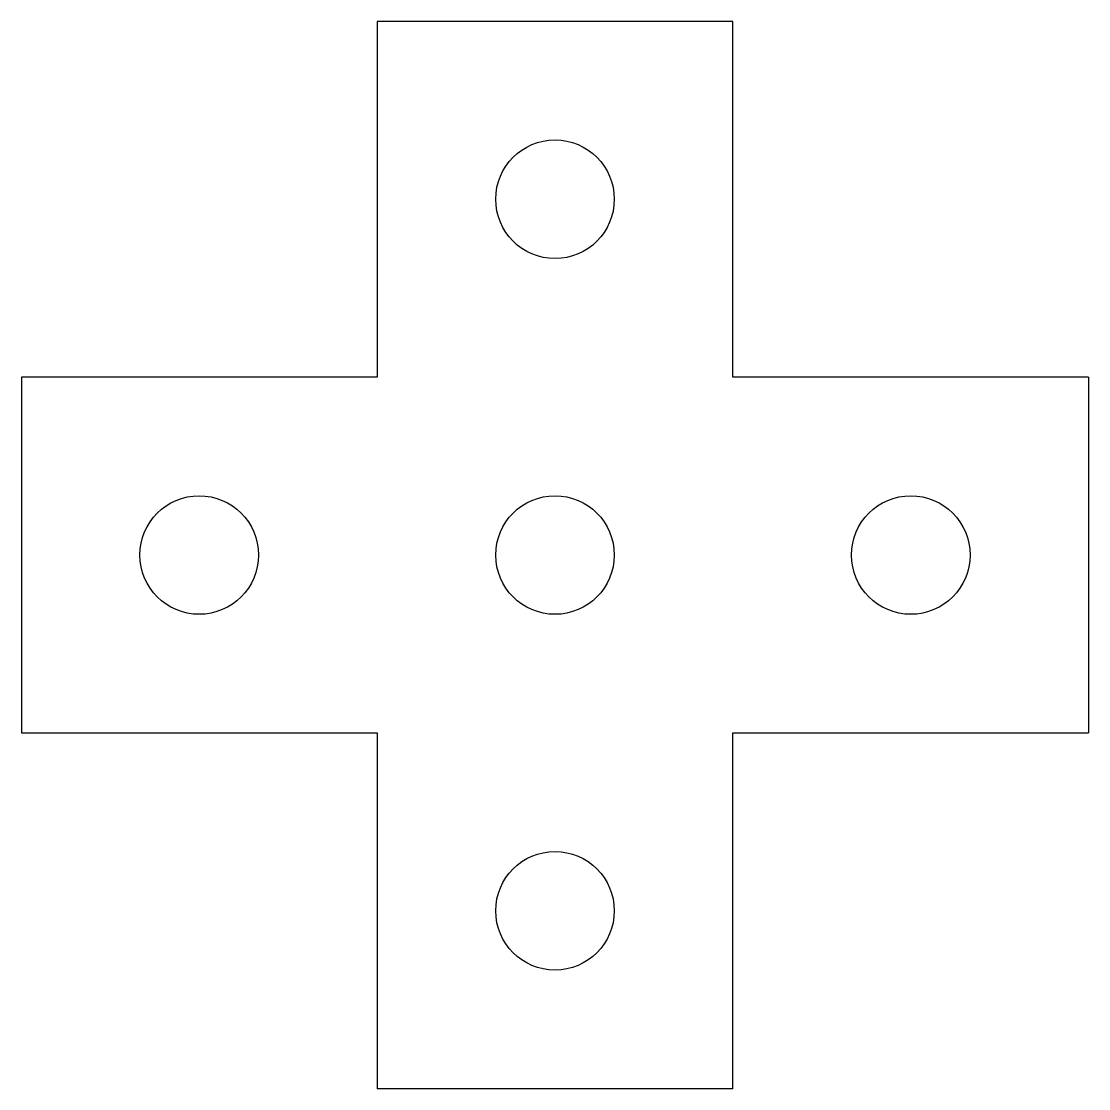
# Model space of a CAD drawing. Header units: millimetres. Extents: x 195.3 to 222.3, y 147.9 to 174.9.
import ezdxf

# ---------------------------------------------------------------- set-up
doc = ezdxf.new("R2010")
doc.units = ezdxf.units.MM
doc.layers.add('Default', color=7, linetype='Continuous')

msp = doc.modelspace()

# ---------------------------------------------------------------- linework, layer by layer
at = {"layer": 'Default', "color": 7, "linetype": 'Continuous'}
for p, q in [((204.251, 174.928), (204.251, 165.928)), ((213.251, 174.928), (204.251, 174.928)), ((213.251, 165.928), (213.251, 174.928)), ((204.251, 165.928), (195.251, 165.928)), ((195.251, 165.928), (195.251, 156.928)), ((222.251, 165.928), (213.251, 165.928)), ((222.251, 165.928), (222.251, 156.928)), ((195.251, 156.928), (204.251, 156.928)), ((204.251, 156.928), (204.251, 147.928)), ((213.251, 156.928), (222.251, 156.928)), ((213.251, 147.928), (213.251, 156.928)), ((213.251, 147.928), (204.251, 147.928))]:
    msp.add_line(p, q, dxfattribs=at)
for centre in [(208.751, 170.428), (199.751, 161.428), (208.751, 161.428), (217.751, 161.428), (208.751, 152.428)]:
    msp.add_circle(centre, 1.5, dxfattribs=at)

doc.saveas('drawing.dxf')
